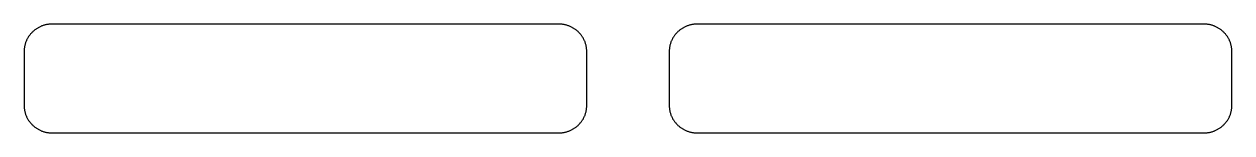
# Model space of a CAD drawing. Extents: x -1000 to 1000, y -1450 to 1450.
# Drawn here: x -33 to 550, y -11 to 42 of the extents above; entities that cross this region are included whole.
import ezdxf

# ---------------------------------------------------------------- set-up
doc = ezdxf.new("R2010")
doc.units = 0
doc.layers.add('LAYER_1', color=18, linetype='CONTINUOUS')

msp = doc.modelspace()

# ---------------------------------------------------------------- linework, layer by layer
at = {"layer": 'LAYER_1'}
for points in [[(-19.48, -10.87), (224.88, -10.87), (225.23, -10.87), (225.58, -10.85), (225.93, -10.83), (226.27, -10.8), (226.61, -10.77), (226.95, -10.72), (227.28, -10.67), (227.62, -10.6), (227.95, -10.53), (228.27, -10.46), (228.6, -10.37), (228.92, -10.28), (229.24, -10.18), (229.55, -10.07), (229.86, -9.96), (230.17, -9.84), (230.47, -9.71), (230.77, -9.57), (231.06, -9.43), (231.35, -9.28), (231.64, -9.13), (231.92, -8.97), (232.2, -8.8), (232.47, -8.62), (232.74, -8.44), (233, -8.26), (233.26, -8.06), (233.52, -7.87), (233.77, -7.66), (234.01, -7.45), (234.25, -7.24), (234.48, -7.02), (234.71, -6.79), (234.93, -6.56), (235.15, -6.32), (235.36, -6.08), (235.56, -5.84), (235.76, -5.59), (235.95, -5.33), (236.14, -5.07), (236.32, -4.81), (236.49, -4.54), (236.66, -4.26), (236.82, -3.99), (236.97, -3.7), (237.12, -3.42), (237.26, -3.13), (237.39, -2.83), (237.51, -2.54), (237.63, -2.24), (237.74, -1.93), (237.85, -1.63), (237.94, -1.32), (238.03, -1), (238.11, -0.68), (238.18, -0.37), (238.24, -0.04), (238.3, 0.28), (238.35, 0.61), (238.39, 0.94), (238.42, 1.27), (238.44, 1.61), (238.45, 1.95), (238.46, 2.29), (238.46, 28.6), (238.45, 28.94), (238.44, 29.28), (238.42, 29.61), (238.39, 29.95), (238.35, 30.28), (238.3, 30.6), (238.24, 30.93), (238.18, 31.25), (238.11, 31.57), (238.03, 31.89), (237.94, 32.2), (237.85, 32.51), (237.74, 32.82), (237.63, 33.12), (237.51, 33.43), (237.39, 33.72), (237.26, 34.02), (237.12, 34.31), (236.97, 34.59), (236.82, 34.87), (236.66, 35.15), (236.49, 35.42), (236.32, 35.69), (236.14, 35.96), (235.95, 36.22), (235.76, 36.47), (235.56, 36.72), (235.36, 36.97), (235.15, 37.21), (234.93, 37.45), (234.71, 37.68), (234.48, 37.9), (234.25, 38.13), (234.01, 38.34), (233.77, 38.55), (233.52, 38.75), (233.26, 38.95), (233, 39.14), (232.74, 39.33), (232.47, 39.51), (232.2, 39.69), (231.92, 39.85), (231.64, 40.02), (231.35, 40.17), (231.06, 40.32), (230.77, 40.46), (230.47, 40.6), (230.17, 40.72), (229.86, 40.85), (229.55, 40.96), (229.24, 41.07), (228.92, 41.17), (228.6, 41.26), (228.27, 41.34), (227.95, 41.42), (227.62, 41.49), (227.28, 41.55), (226.95, 41.61), (226.61, 41.65), (226.27, 41.69), (225.93, 41.72), (225.58, 41.74), (225.23, 41.75), (224.88, 41.76), (-19.48, 41.76), (-19.83, 41.75), (-20.17, 41.74), (-20.52, 41.72), (-20.86, 41.69), (-21.2, 41.65), (-21.54, 41.61), (-21.88, 41.55), (-22.21, 41.49), (-22.54, 41.42), (-22.87, 41.34), (-23.19, 41.26), (-23.51, 41.17), (-23.83, 41.07), (-24.14, 40.96), (-24.45, 40.85), (-24.76, 40.72), (-25.06, 40.6), (-25.36, 40.46), (-25.66, 40.32), (-25.95, 40.17), (-26.23, 40.02), (-26.51, 39.85), (-26.79, 39.69), (-27.07, 39.51), (-27.33, 39.33), (-27.6, 39.14), (-27.86, 38.95), (-28.11, 38.75), (-28.36, 38.55), (-28.6, 38.34), (-28.84, 38.13), (-29.07, 37.9), (-29.3, 37.68), (-29.52, 37.45), (-29.74, 37.21), (-29.95, 36.97), (-30.16, 36.72), (-30.35, 36.47), (-30.55, 36.22), (-30.73, 35.96), (-30.91, 35.69), (-31.09, 35.42), (-31.25, 35.15), (-31.41, 34.87), (-31.57, 34.59), (-31.71, 34.31), (-31.85, 34.02), (-31.98, 33.72), (-32.11, 33.43), (-32.23, 33.12), (-32.34, 32.82), (-32.44, 32.51), (-32.54, 32.2), (-32.62, 31.89), (-32.7, 31.57), (-32.77, 31.25), (-32.84, 30.93), (-32.89, 30.6), (-32.94, 30.28), (-32.98, 29.95), (-33.01, 29.61), (-33.03, 29.28), (-33.05, 28.94), (-33.05, 28.6), (-33.05, 2.29), (-33.05, 1.95), (-33.03, 1.61), (-33.01, 1.27), (-32.98, 0.94), (-32.94, 0.61), (-32.89, 0.28), (-32.84, -0.04), (-32.77, -0.37), (-32.7, -0.68), (-32.62, -1), (-32.54, -1.32), (-32.44, -1.63), (-32.34, -1.93), (-32.23, -2.24), (-32.11, -2.54), (-31.98, -2.83), (-31.85, -3.13), (-31.71, -3.42), (-31.57, -3.7), (-31.41, -3.99), (-31.25, -4.26), (-31.09, -4.54), (-30.91, -4.81), (-30.73, -5.07), (-30.55, -5.33), (-30.35, -5.59), (-30.16, -5.84), (-29.95, -6.08), (-29.74, -6.32), (-29.52, -6.56), (-29.3, -6.79), (-29.07, -7.02), (-28.84, -7.24), (-28.6, -7.45), (-28.36, -7.66), (-28.11, -7.87), (-27.86, -8.06), (-27.6, -8.26), (-27.33, -8.44), (-27.07, -8.62), (-26.79, -8.8), (-26.51, -8.97), (-26.23, -9.13), (-25.95, -9.28), (-25.66, -9.43), (-25.36, -9.57), (-25.06, -9.71), (-24.76, -9.84), (-24.45, -9.96), (-24.14, -10.07), (-23.83, -10.18), (-23.51, -10.28), (-23.19, -10.37), (-22.87, -10.46), (-22.54, -10.53), (-22.21, -10.6), (-21.88, -10.67), (-21.54, -10.72), (-21.2, -10.77), (-20.86, -10.8), (-20.52, -10.83), (-20.17, -10.85), (-19.83, -10.87)], [(291.87, -10.87), (536.23, -10.87), (536.58, -10.87), (536.93, -10.85), (537.27, -10.83), (537.61, -10.8), (537.96, -10.77), (538.29, -10.72), (538.63, -10.67), (538.96, -10.6), (539.29, -10.53), (539.62, -10.46), (539.94, -10.37), (540.26, -10.28), (540.58, -10.18), (540.89, -10.07), (541.2, -9.96), (541.51, -9.84), (541.81, -9.71), (542.11, -9.57), (542.41, -9.43), (542.7, -9.28), (542.98, -9.13), (543.27, -8.97), (543.54, -8.8), (543.82, -8.62), (544.09, -8.44), (544.35, -8.26), (544.61, -8.06), (544.86, -7.87), (545.11, -7.66), (545.35, -7.45), (545.59, -7.24), (545.83, -7.02), (546.05, -6.79), (546.28, -6.56), (546.49, -6.32), (546.7, -6.08), (546.91, -5.84), (547.11, -5.59), (547.3, -5.33), (547.48, -5.07), (547.66, -4.81), (547.84, -4.54), (548, -4.26), (548.16, -3.99), (548.32, -3.7), (548.46, -3.42), (548.6, -3.13), (548.74, -2.83), (548.86, -2.54), (548.98, -2.24), (549.09, -1.93), (549.19, -1.63), (549.29, -1.32), (549.37, -1), (549.45, -0.68), (549.53, -0.37), (549.59, -0.04), (549.65, 0.28), (549.69, 0.61), (549.73, 0.94), (549.76, 1.27), (549.78, 1.61), (549.8, 1.95), (549.8, 2.29), (549.8, 28.6), (549.8, 28.94), (549.78, 29.28), (549.76, 29.61), (549.73, 29.95), (549.69, 30.28), (549.65, 30.6), (549.59, 30.93), (549.53, 31.25), (549.45, 31.57), (549.37, 31.89), (549.29, 32.2), (549.19, 32.51), (549.09, 32.82), (548.98, 33.12), (548.86, 33.43), (548.74, 33.72), (548.6, 34.02), (548.46, 34.31), (548.32, 34.59), (548.16, 34.87), (548, 35.15), (547.84, 35.42), (547.66, 35.69), (547.48, 35.96), (547.3, 36.22), (547.11, 36.47), (546.91, 36.72), (546.7, 36.97), (546.49, 37.21), (546.28, 37.45), (546.05, 37.68), (545.83, 37.9), (545.59, 38.13), (545.35, 38.34), (545.11, 38.55), (544.86, 38.75), (544.61, 38.95), (544.35, 39.14), (544.09, 39.33), (543.82, 39.51), (543.54, 39.69), (543.27, 39.85), (542.98, 40.02), (542.7, 40.17), (542.41, 40.32), (542.11, 40.46), (541.81, 40.6), (541.51, 40.72), (541.2, 40.85), (540.89, 40.96), (540.58, 41.07), (540.26, 41.17), (539.94, 41.26), (539.62, 41.34), (539.29, 41.42), (538.96, 41.49), (538.63, 41.55), (538.29, 41.61), (537.96, 41.65), (537.61, 41.69), (537.27, 41.72), (536.93, 41.74), (536.58, 41.75), (536.23, 41.76), (291.87, 41.76), (291.52, 41.75), (291.17, 41.74), (290.83, 41.72), (290.48, 41.69), (290.14, 41.65), (289.8, 41.61), (289.47, 41.55), (289.13, 41.49), (288.8, 41.42), (288.48, 41.34), (288.15, 41.26), (287.83, 41.17), (287.52, 41.07), (287.2, 40.96), (286.89, 40.85), (286.59, 40.72), (286.28, 40.6), (285.98, 40.46), (285.69, 40.32), (285.4, 40.17), (285.11, 40.02), (284.83, 39.85), (284.55, 39.69), (284.28, 39.51), (284.01, 39.33), (283.75, 39.14), (283.49, 38.95), (283.23, 38.75), (282.99, 38.55), (282.74, 38.34), (282.5, 38.13), (282.27, 37.9), (282.04, 37.68), (281.82, 37.45), (281.61, 37.21), (281.39, 36.97), (281.19, 36.72), (280.99, 36.47), (280.8, 36.22), (280.61, 35.96), (280.43, 35.69), (280.26, 35.42), (280.09, 35.15), (279.93, 34.87), (279.78, 34.59), (279.63, 34.31), (279.49, 34.02), (279.36, 33.72), (279.24, 33.43), (279.12, 33.12), (279.01, 32.82), (278.91, 32.51), (278.81, 32.2), (278.72, 31.89), (278.64, 31.57), (278.57, 31.25), (278.51, 30.93), (278.45, 30.6), (278.4, 30.28), (278.36, 29.95), (278.33, 29.61), (278.31, 29.28), (278.3, 28.94), (278.29, 28.6), (278.29, 2.29), (278.3, 1.95), (278.31, 1.61), (278.33, 1.27), (278.36, 0.94), (278.4, 0.61), (278.45, 0.28), (278.51, -0.04), (278.57, -0.37), (278.64, -0.68), (278.72, -1), (278.81, -1.32), (278.91, -1.63), (279.01, -1.93), (279.12, -2.24), (279.24, -2.54), (279.36, -2.83), (279.49, -3.13), (279.63, -3.42), (279.78, -3.7), (279.93, -3.99), (280.09, -4.26), (280.26, -4.54), (280.43, -4.81), (280.61, -5.07), (280.8, -5.33), (280.99, -5.59), (281.19, -5.84), (281.39, -6.08), (281.61, -6.32), (281.82, -6.56), (282.04, -6.79), (282.27, -7.02), (282.5, -7.24), (282.74, -7.45), (282.99, -7.66), (283.23, -7.87), (283.49, -8.06), (283.75, -8.26), (284.01, -8.44), (284.28, -8.62), (284.55, -8.8), (284.83, -8.97), (285.11, -9.13), (285.4, -9.28), (285.69, -9.43), (285.98, -9.57), (286.28, -9.71), (286.59, -9.84), (286.89, -9.96), (287.2, -10.07), (287.52, -10.18), (287.83, -10.28), (288.15, -10.37), (288.48, -10.46), (288.8, -10.53), (289.13, -10.6), (289.47, -10.67), (289.8, -10.72), (290.14, -10.77), (290.48, -10.8), (290.83, -10.83), (291.17, -10.85), (291.52, -10.87)]]:
    msp.add_lwpolyline(points, close=True, dxfattribs=at)

doc.saveas('drawing.dxf')
